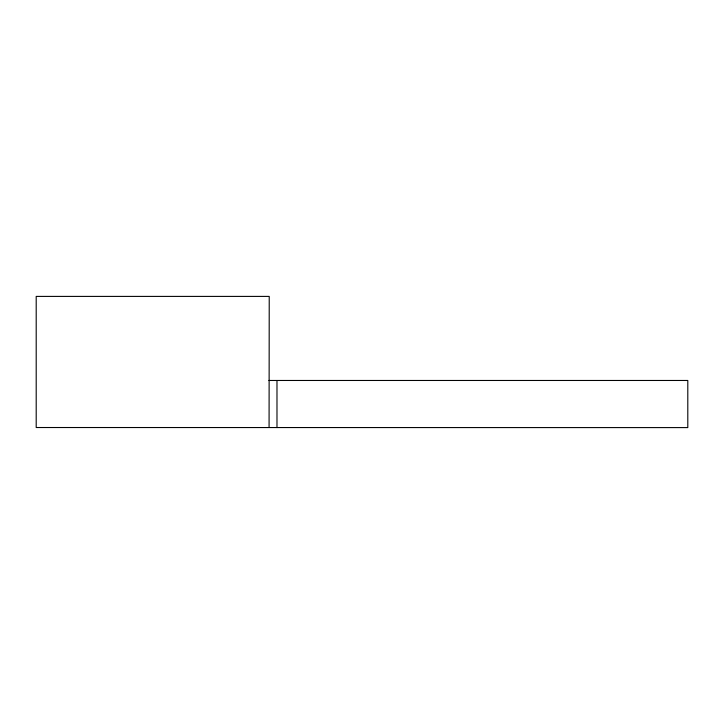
<?xml version="1.0" encoding="UTF-8"?>
<svg xmlns="http://www.w3.org/2000/svg" width="724" height="724" viewBox="0 0 724 724"><rect width="100%" height="100%" fill="white"/><g stroke="black" fill="none" stroke-linecap="round" stroke-linejoin="round"><path stroke-width="1.09" d="M268.912 380.471L687.8 380.471L687.8 427.594L36.2 427.522L36.2 296.406L269.228 296.406L269.075 427.522M276.984 380.471L276.984 427.594"/></g></svg>
